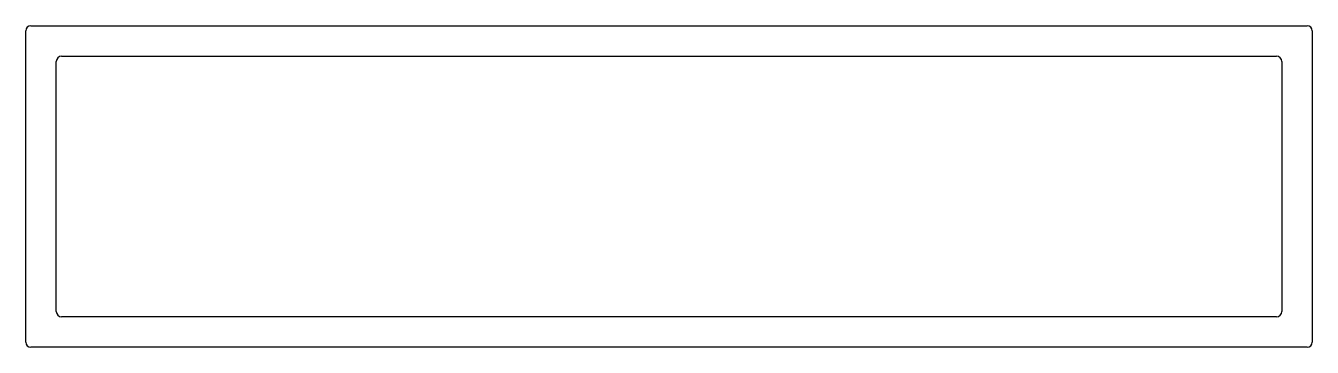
# Model space of a CAD drawing. Header units: inches. Extents: x -51 to 51, y 0 to 26.
import ezdxf

# ---------------------------------------------------------------- set-up
doc = ezdxf.new("R2010")
doc.units = ezdxf.units.IN
doc.header["$MEASUREMENT"] = 0

msp = doc.modelspace()

# ---------------------------------------------------------------- linework, layer by layer
at = {"color": 7}
for p, q in [((-50.67, 25.77), (50.11, 25.77)), ((-51.08, 0.78), (-51.08, 25.36)), ((50.52, 25.36), (50.52, 0.78)), ((-48.67, 3.19), (-48.67, 22.95)), ((-48.26, 23.36), (47.7, 23.36)), ((48.11, 22.95), (48.11, 3.19)), ((47.7, 2.78), (-48.26, 2.78)), ((50.11, 0.37), (-50.67, 0.37))]:
    msp.add_line(p, q, dxfattribs=at)
for centre, start, end in [((-50.67, 25.36), 90, 180), ((50.11, 25.36), 0, 90), ((-48.26, 22.95), 90, 180), ((47.7, 22.95), 0, 90), ((-48.26, 3.19), 180, 270), ((47.7, 3.19), 270, 360), ((-50.67, 0.78), 180, 270), ((50.11, 0.78), 270, 360)]:
    msp.add_arc(centre, 0.41, start, end, dxfattribs=at)

doc.saveas('drawing.dxf')
